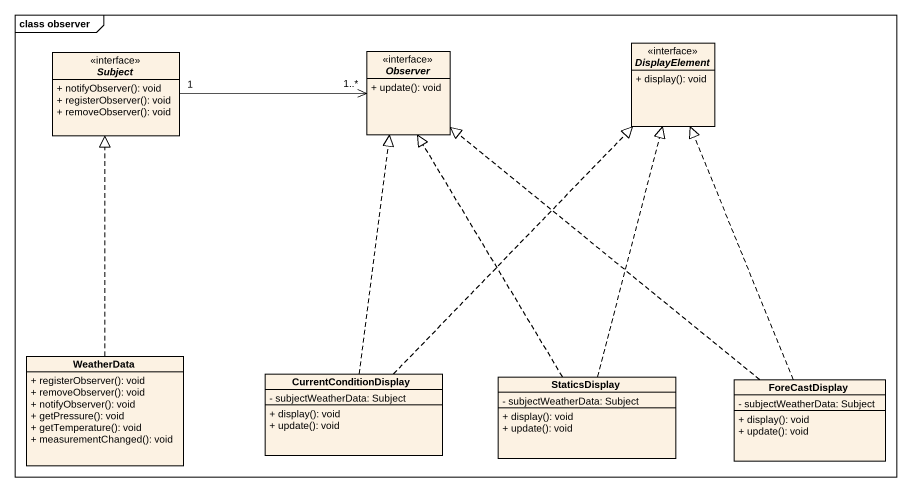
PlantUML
@startuml
mainframe class observer
hide circle
hide empty members
skinparam classAttributeIconSize 0
interface Observer <<interface>> {
  + update(): void
}
interface DisplayElement <<interface>> {
  + display(): void
}
interface Subject <<interface>> {
  + notifyObserver(): void
  + registerObserver(): void
  + removeObserver(): void
}
class WeatherData {
  + registerObserver(): void
  + removeObserver(): void
  + notifyObserver(): void
  + getPressure(): void
  + getTemperature(): void
  + measurementChanged(): void
}
class CurrentConditionDisplay {
  - subjectWeatherData: Subject
  + display(): void
  + update(): void
}
class StaticsDisplay {
  - subjectWeatherData: Subject
  + display(): void
  + update(): void
}
class ForeCastDisplay {
  - subjectWeatherData: Subject
  + display(): void
  + update(): void
}
Subject "1" -right-> "1..*" Observer
WeatherData .up.|> Subject
CurrentConditionDisplay .up.|> Observer
CurrentConditionDisplay .up.|> DisplayElement
StaticsDisplay .up.|> Observer
StaticsDisplay .up.|> DisplayElement
ForeCastDisplay .up.|> Observer
ForeCastDisplay .up.|> DisplayElement
@enduml
